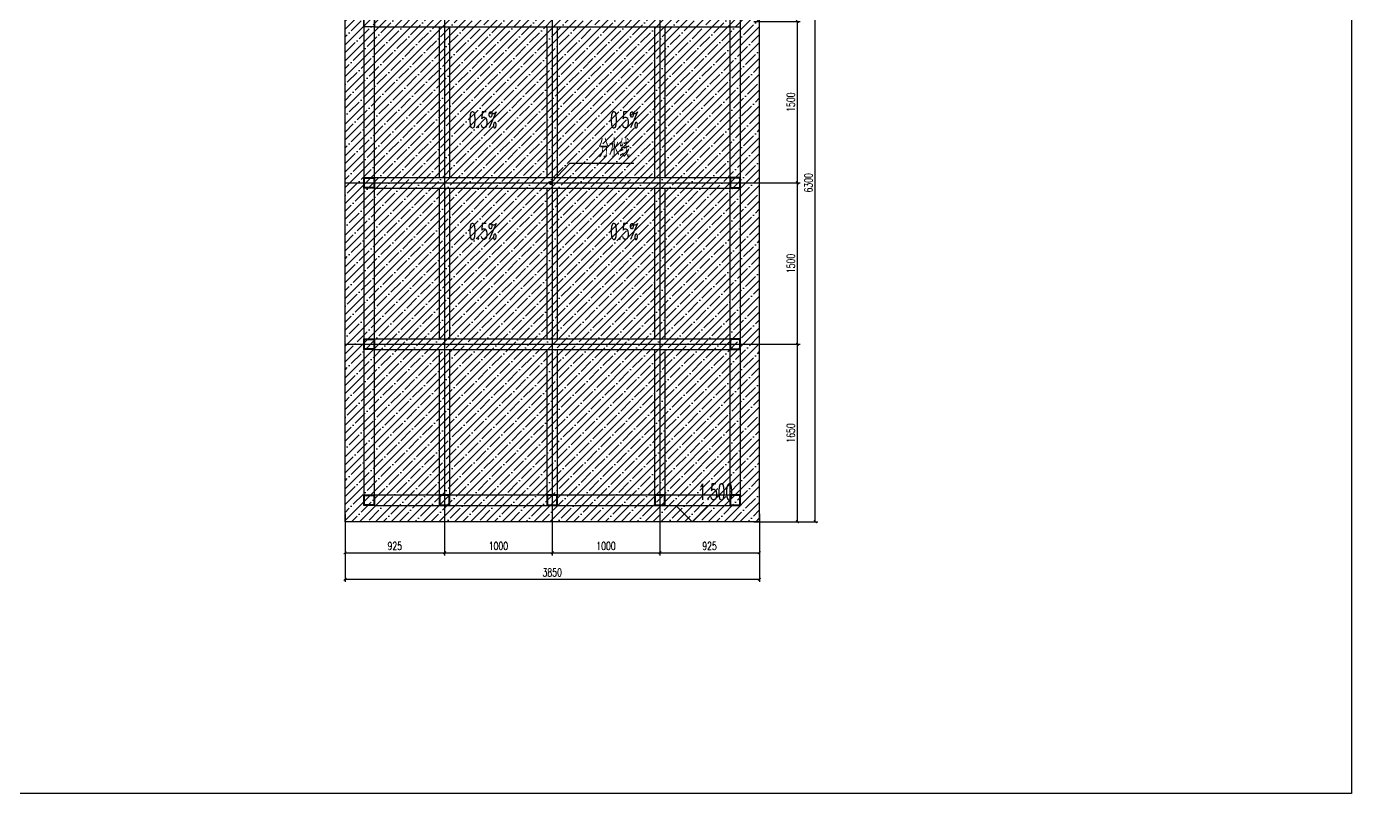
# Model space of a CAD drawing. Extents: x 48729 to 74281, y 13972 to 26858.
# Drawn here: x 61969 to 74281, y 13972 to 21101 of the extents above; entities that cross this region are included whole.
import ezdxf

# ---------------------------------------------------------------- set-up
doc = ezdxf.new("R2010")
doc.units = 0
doc.header["$LTSCALE"] = 1000
doc.header["$MEASUREMENT"] = 0
for name, color, linetype in [('DIM_ELEV', 3, 'Continuous'), ('DIM_LEAD', 3, 'Continuous'), ('DIM_SYMB', 3, 'Continuous'), ('PUB_DIM', 3, 'Continuous'), ('PUB_TEXT', 7, 'Continuous'), ('RAIL', 163, 'Continuous'), ('S水', 5, 'Continuous'), ('WINDOW', 4, 'Continuous'), ('玻璃幕墙填充', 250, 'Continuous'), ('钢材', 2, 'Continuous')]:
    doc.layers.add(name, color=color, linetype=linetype)
doc.styles.add('_TCH_DIM', font='SIMPLEX.shx', dxfattribs={"width": 0.8, "bigfont": 'GBCBIG.shx'})
doc.styles.add('_TCH_DIM_T3', font='SIMPLEX.shx', dxfattribs={"width": 0.705882, "bigfont": 'GBCBIG.shx'})
doc.dimstyles.new('_TCH_ARCH&&25', dxfattribs={"dimtxt": 74.375, "dimasz": 25, "dimexe": 25, "dimexo": 75, "dimgap": 25, "dimtad": 1, "dimdec": 0, "dimzin": 0, "dimdsep": 46, "dimtxsty": '_TCH_DIM_T3', "dimblk": 'ARCHTICK', "dimcen": 0.09, "dimclrt": 7, "dimazin": 2, "dimtfac": 1, "dimtdec": 0, "dimtix": 1, "dimtmove": 2, "dimatfit": 3, "dimfxl": 0, "dimtolj": 1, "dimtzin": 0, "dimarcsym": 0})

# ---------------------------------------------------------------- blocks, each defined once
blk = doc.blocks.new('_ArchTick')
at = {"color": 0, "linetype": 'ByBlock', "const_width": 0.4}
blk.add_lwpolyline([(-0.5, -0.5), (0.5, 0.5)], dxfattribs=at)
blk = doc.blocks.new('*D41')
at = {"layer": 'Defpoints', "color": 0, "linetype": 'ByBlock', "transparency": 16777216}
for p in [(64929, 16648), (68779, 16648), (68779, 15964)]:
    blk.add_point(p, dxfattribs=at)
at = {"layer": 'PUB_DIM', "color": 0, "linetype": 'ByBlock', "lineweight": -2, "transparency": 16777216}
for p, q in [((64929, 16573), (64929, 15939)), ((68779, 16573), (68779, 15939)), ((64929, 15964), (68779, 15964))]:
    blk.add_line(p, q, dxfattribs=at)
at = {"layer": 'PUB_DIM', "color": 0, "linetype": 'ByBlock', "lineweight": -2, "transparency": 16777216, "xscale": 25, "yscale": 25, "zscale": 25, "rotation": 180}
blk.add_blockref('_ArchTick', (64929, 15964), dxfattribs=at)
at = {"layer": 'PUB_DIM', "color": 0, "linetype": 'ByBlock', "lineweight": -2, "transparency": 16777216, "xscale": 25, "yscale": 25, "zscale": 25}
blk.add_blockref('_ArchTick', (68779, 15964), dxfattribs=at)
at = {"layer": 'PUB_DIM', "color": 7, "linetype": 'ByBlock', "transparency": 16777216, "insert": (66854, 16027), "char_height": 74.4, "attachment_point": 5, "style": '_TCH_DIM_T3'}
blk.add_mtext('\\A1;3850', dxfattribs=at)
blk = doc.blocks.new('*D42')
at = {"layer": 'Defpoints', "color": 0, "linetype": 'ByBlock', "transparency": 16777216}
for p in [(64929, 16648), (65854, 16648), (65854, 16210)]:
    blk.add_point(p, dxfattribs=at)
at = {"layer": 'PUB_DIM', "color": 0, "linetype": 'ByBlock', "lineweight": -2, "transparency": 16777216}
for p, q in [((64929, 16573), (64929, 16185)), ((65854, 16573), (65854, 16185)), ((64929, 16210), (65854, 16210))]:
    blk.add_line(p, q, dxfattribs=at)
at = {"layer": 'PUB_DIM', "color": 0, "linetype": 'ByBlock', "lineweight": -2, "transparency": 16777216, "xscale": 25, "yscale": 25, "zscale": 25, "rotation": 180}
blk.add_blockref('_ArchTick', (64929, 16210), dxfattribs=at)
at = {"layer": 'PUB_DIM', "color": 0, "linetype": 'ByBlock', "lineweight": -2, "transparency": 16777216, "xscale": 25, "yscale": 25, "zscale": 25}
blk.add_blockref('_ArchTick', (65854, 16210), dxfattribs=at)
at = {"layer": 'PUB_DIM', "color": 7, "linetype": 'ByBlock', "transparency": 16777216, "insert": (65391, 16273), "char_height": 74.4, "attachment_point": 5, "style": '_TCH_DIM_T3'}
blk.add_mtext('\\A1;925', dxfattribs=at)
blk = doc.blocks.new('*D43')
at = {"layer": 'Defpoints', "color": 0, "linetype": 'ByBlock', "transparency": 16777216}
for p in [(65854, 16648), (66854, 16648), (66854, 16210)]:
    blk.add_point(p, dxfattribs=at)
at = {"layer": 'PUB_DIM', "color": 0, "linetype": 'ByBlock', "lineweight": -2, "transparency": 16777216}
for p, q in [((65854, 16573), (65854, 16185)), ((66854, 16573), (66854, 16185)), ((65854, 16210), (66854, 16210))]:
    blk.add_line(p, q, dxfattribs=at)
at = {"layer": 'PUB_DIM', "color": 0, "linetype": 'ByBlock', "lineweight": -2, "transparency": 16777216, "xscale": 25, "yscale": 25, "zscale": 25, "rotation": 180}
blk.add_blockref('_ArchTick', (65854, 16210), dxfattribs=at)
at = {"layer": 'PUB_DIM', "color": 0, "linetype": 'ByBlock', "lineweight": -2, "transparency": 16777216, "xscale": 25, "yscale": 25, "zscale": 25}
blk.add_blockref('_ArchTick', (66854, 16210), dxfattribs=at)
at = {"layer": 'PUB_DIM', "color": 7, "linetype": 'ByBlock', "transparency": 16777216, "insert": (66354, 16273), "char_height": 74.4, "attachment_point": 5, "style": '_TCH_DIM_T3'}
blk.add_mtext('\\A1;1000', dxfattribs=at)
blk = doc.blocks.new('*D44')
at = {"layer": 'Defpoints', "color": 0, "linetype": 'ByBlock', "transparency": 16777216}
for p in [(66854, 16648), (67854, 16648), (67854, 16210)]:
    blk.add_point(p, dxfattribs=at)
at = {"layer": 'PUB_DIM', "color": 0, "linetype": 'ByBlock', "lineweight": -2, "transparency": 16777216}
for p, q in [((66854, 16573), (66854, 16185)), ((67854, 16573), (67854, 16185)), ((66854, 16210), (67854, 16210))]:
    blk.add_line(p, q, dxfattribs=at)
at = {"layer": 'PUB_DIM', "color": 0, "linetype": 'ByBlock', "lineweight": -2, "transparency": 16777216, "xscale": 25, "yscale": 25, "zscale": 25, "rotation": 180}
blk.add_blockref('_ArchTick', (66854, 16210), dxfattribs=at)
at = {"layer": 'PUB_DIM', "color": 0, "linetype": 'ByBlock', "lineweight": -2, "transparency": 16777216, "xscale": 25, "yscale": 25, "zscale": 25}
blk.add_blockref('_ArchTick', (67854, 16210), dxfattribs=at)
at = {"layer": 'PUB_DIM', "color": 7, "linetype": 'ByBlock', "transparency": 16777216, "insert": (67354, 16273), "char_height": 74.4, "attachment_point": 5, "style": '_TCH_DIM_T3'}
blk.add_mtext('\\A1;1000', dxfattribs=at)
blk = doc.blocks.new('*D45')
at = {"layer": 'Defpoints', "color": 0, "linetype": 'ByBlock', "transparency": 16777216}
for p in [(67854, 16648), (68779, 16648), (68779, 16210)]:
    blk.add_point(p, dxfattribs=at)
at = {"layer": 'PUB_DIM', "color": 0, "linetype": 'ByBlock', "lineweight": -2, "transparency": 16777216}
for p, q in [((67854, 16573), (67854, 16185)), ((68779, 16573), (68779, 16185)), ((67854, 16210), (68779, 16210))]:
    blk.add_line(p, q, dxfattribs=at)
at = {"layer": 'PUB_DIM', "color": 0, "linetype": 'ByBlock', "lineweight": -2, "transparency": 16777216, "xscale": 25, "yscale": 25, "zscale": 25, "rotation": 180}
blk.add_blockref('_ArchTick', (67854, 16210), dxfattribs=at)
at = {"layer": 'PUB_DIM', "color": 0, "linetype": 'ByBlock', "lineweight": -2, "transparency": 16777216, "xscale": 25, "yscale": 25, "zscale": 25}
blk.add_blockref('_ArchTick', (68779, 16210), dxfattribs=at)
at = {"layer": 'PUB_DIM', "color": 7, "linetype": 'ByBlock', "transparency": 16777216, "insert": (68316, 16273), "char_height": 74.4, "attachment_point": 5, "style": '_TCH_DIM_T3'}
blk.add_mtext('\\A1;925', dxfattribs=at)
blk = doc.blocks.new('*D46')
at = {"layer": 'Defpoints', "color": 0, "linetype": 'ByBlock', "transparency": 16777216}
for p in [(68654, 22798), (69298, 22798), (68654, 16498)]:
    blk.add_point(p, dxfattribs=at)
at = {"layer": 'PUB_DIM', "color": 0, "linetype": 'ByBlock', "lineweight": -2, "transparency": 16777216}
for p, q in [((68729, 22798), (69323, 22798)), ((69298, 16498), (69298, 22798)), ((68729, 16498), (69323, 16498))]:
    blk.add_line(p, q, dxfattribs=at)
at = {"layer": 'PUB_DIM', "color": 0, "linetype": 'ByBlock', "lineweight": -2, "transparency": 16777216, "xscale": 25, "yscale": 25, "zscale": 25}
for p, rotation in [((69298, 22798), 90), ((69298, 16498), 270)]:
    blk.add_blockref('_ArchTick', p, dxfattribs=dict(at, rotation=rotation))
at = {"layer": 'PUB_DIM', "color": 7, "linetype": 'ByBlock', "transparency": 16777216, "insert": (69235, 19648), "char_height": 74.4, "attachment_point": 5, "rotation": 90, "style": '_TCH_DIM_T3'}
blk.add_mtext('\\A1;6300', dxfattribs=at)
blk = doc.blocks.new('*D48')
at = {"layer": 'Defpoints', "color": 0, "linetype": 'ByBlock', "transparency": 16777216}
for p in [(68654, 21148), (69133, 21148), (68654, 19648)]:
    blk.add_point(p, dxfattribs=at)
at = {"layer": 'PUB_DIM', "color": 0, "linetype": 'ByBlock', "lineweight": -2, "transparency": 16777216}
for p, q in [((68729, 21148), (69158, 21148)), ((69133, 19648), (69133, 21148)), ((68729, 19648), (69158, 19648))]:
    blk.add_line(p, q, dxfattribs=at)
at = {"layer": 'PUB_DIM', "color": 0, "linetype": 'ByBlock', "lineweight": -2, "transparency": 16777216, "xscale": 25, "yscale": 25, "zscale": 25}
for p, rotation in [((69133, 21148), 90), ((69133, 19648), 270)]:
    blk.add_blockref('_ArchTick', p, dxfattribs=dict(at, rotation=rotation))
at = {"layer": 'PUB_DIM', "color": 7, "linetype": 'ByBlock', "transparency": 16777216, "insert": (69071, 20398), "char_height": 74.4, "attachment_point": 5, "rotation": 90, "style": '_TCH_DIM_T3'}
blk.add_mtext('\\A1;1500', dxfattribs=at)
blk = doc.blocks.new('*D49')
at = {"layer": 'Defpoints', "color": 0, "linetype": 'ByBlock', "transparency": 16777216}
for p in [(68654, 19648), (69133, 19648), (68654, 18148)]:
    blk.add_point(p, dxfattribs=at)
at = {"layer": 'PUB_DIM', "color": 0, "linetype": 'ByBlock', "lineweight": -2, "transparency": 16777216}
for p, q in [((68729, 19648), (69158, 19648)), ((69133, 18148), (69133, 19648)), ((68729, 18148), (69158, 18148))]:
    blk.add_line(p, q, dxfattribs=at)
at = {"layer": 'PUB_DIM', "color": 0, "linetype": 'ByBlock', "lineweight": -2, "transparency": 16777216, "xscale": 25, "yscale": 25, "zscale": 25}
for p, rotation in [((69133, 19648), 90), ((69133, 18148), 270)]:
    blk.add_blockref('_ArchTick', p, dxfattribs=dict(at, rotation=rotation))
at = {"layer": 'PUB_DIM', "color": 7, "linetype": 'ByBlock', "transparency": 16777216, "insert": (69071, 18898), "char_height": 74.4, "attachment_point": 5, "rotation": 90, "style": '_TCH_DIM_T3'}
blk.add_mtext('\\A1;1500', dxfattribs=at)
blk = doc.blocks.new('*D50')
at = {"layer": 'Defpoints', "color": 0, "linetype": 'ByBlock', "transparency": 16777216}
for p in [(68654, 18148), (69133, 18148), (68654, 16498)]:
    blk.add_point(p, dxfattribs=at)
at = {"layer": 'PUB_DIM', "color": 0, "linetype": 'ByBlock', "lineweight": -2, "transparency": 16777216}
for p, q in [((68729, 18148), (69158, 18148)), ((69133, 16498), (69133, 18148)), ((68729, 16498), (69158, 16498))]:
    blk.add_line(p, q, dxfattribs=at)
at = {"layer": 'PUB_DIM', "color": 0, "linetype": 'ByBlock', "lineweight": -2, "transparency": 16777216, "xscale": 25, "yscale": 25, "zscale": 25}
for p, rotation in [((69133, 18148), 90), ((69133, 16498), 270)]:
    blk.add_blockref('_ArchTick', p, dxfattribs=dict(at, rotation=rotation))
at = {"layer": 'PUB_DIM', "color": 7, "linetype": 'ByBlock', "transparency": 16777216, "insert": (69071, 17323), "char_height": 74.4, "attachment_point": 5, "rotation": 90, "style": '_TCH_DIM_T3'}
blk.add_mtext('\\A1;1650', dxfattribs=at)

msp = doc.modelspace()

# ---------------------------------------------------------------- hatches: boundary and pattern name
at = {"layer": '玻璃幕墙填充'}
h = msp.add_hatch(dxfattribs=at)
h.set_pattern_fill('ANSI35', color=256, scale=416.666667, style=0)
h.set_pattern_definition([(45, (-4096355.68, -786752.81), (-73.6569564, 73.6569564), []), (45, (-4096282.03, -786752.81), (-73.6569564, 73.6569564), [130.2083333, -26.0416667, 0, -26.0416667])])
h.paths.add_polyline_path([(64928.6, 22798.2), (68778.6, 22798.2), (68778.6, 16498.2), (64928.6, 16498.2)])

# ---------------------------------------------------------------- linework, layer by layer
msp.add_lwpolyline([(48729, 26858.3), (74281.3, 26858.3), (74281.3, 13972.4), (48729, 13972.4)], close=True)
at = {"layer": 'DIM_ELEV', "linetype": 'ByBlock'}
for p, q in [((68153.9, 16498.2), (68003.9, 16648.2)), ((68003.9, 16648.2), (68546.3, 16648.2)), ((68153.9, 16498.2), (68303.9, 16648.2))]:
    msp.add_line(p, q, dxfattribs=at)
at = {"layer": 'DIM_LEAD'}
for p, q in [((66843.7, 19646.9), (67019, 19831.4)), ((67019, 19831.4), (67613.5, 19831.4))]:
    msp.add_line(p, q, dxfattribs=at)
at = {"layer": 'DIM_LEAD', "const_width": 20}
msp.add_lwpolyline([(66836.8, 19639.6, 1), (66850.6, 19654.1, 1)], format="xyb", close=True, dxfattribs=at)
at = {"layer": 'DIM_SYMB'}
for points in [[(66213.2, 20360.5, 0, 0, 0), (66213.2, 20785.5, 40, 0, 0), (66213.2, 20935.5, 0, 0, 0)], [(67527.3, 20360.5, 0, 0, 0), (67527.3, 20785.5, 40, 0, 0), (67527.3, 20935.5, 0, 0, 0)], [(66213.2, 19070, 0, 0, 0), (66213.2, 18645, 40, 0, 0), (66213.2, 18495, 0, 0, 0)], [(67527.3, 19070, 0, 0, 0), (67527.3, 18645, 40, 0, 0), (67527.3, 18495, 0, 0, 0)]]:
    msp.add_lwpolyline(points, format="xyseb", dxfattribs=at)
at = {"layer": 'RAIL', "linetype": 'ByBlock', "ltscale": 5}
for p, q in [((65103.6, 22548.2), (65103.6, 16748.2)), ((65203.6, 16748.2), (65203.6, 22548.2)), ((68503.6, 22548.2), (68503.6, 16748.2)), ((68603.6, 16748.2), (68603.6, 22548.2)), ((65203.6, 21098.2), (68503.6, 21098.2)), ((65803.6, 21098.2), (65803.6, 19698.2)), ((65903.6, 19698.2), (65903.6, 21098.2)), ((66803.6, 21098.2), (66803.6, 19698.2)), ((66903.6, 19698.2), (66903.6, 21098.2)), ((67803.6, 21098.2), (67803.6, 19698.2)), ((67903.6, 19698.2), (67903.6, 21098.2)), ((65203.6, 19698.2), (68503.6, 19698.2)), ((65203.6, 19598.2), (68503.6, 19598.2)), ((65803.6, 19598.2), (65803.6, 18198.2)), ((65903.6, 18198.2), (65903.6, 19598.2)), ((66803.6, 19598.2), (66803.6, 18198.2)), ((66903.6, 18198.2), (66903.6, 19598.2)), ((67803.6, 19598.2), (67803.6, 18198.2)), ((67903.6, 18198.2), (67903.6, 19598.2)), ((65203.6, 18198.2), (68503.6, 18198.2)), ((65203.6, 18098.2), (68503.6, 18098.2)), ((65803.6, 18098.2), (65803.6, 16748.2)), ((65903.6, 16748.2), (65903.6, 18098.2)), ((66803.6, 18098.2), (66803.6, 16748.2)), ((66903.6, 16748.2), (66903.6, 18098.2)), ((67803.6, 18098.2), (67803.6, 16748.2)), ((67903.6, 16748.2), (67903.6, 18098.2)), ((65203.6, 16748.2), (68503.6, 16748.2)), ((65203.6, 16648.2), (68503.6, 16648.2))]:
    msp.add_line(p, q, dxfattribs=at)
at = {"layer": 'S水', "ltscale": 5}
for p, q in [((65853.6, 22798.2), (65853.6, 16498.2)), ((66853.6, 22798.2), (66853.6, 16498.2)), ((67853.6, 22798.2), (67853.6, 16498.2)), ((64928.6, 19648.2), (68778.6, 19648.2)), ((64928.6, 18148.2), (68778.6, 18148.2))]:
    msp.add_line(p, q, dxfattribs=at)
at = {"layer": 'WINDOW', "ltscale": 5}
msp.add_lwpolyline([(64928.6, 22798.2), (68778.6, 22798.2), (68778.6, 16498.2), (64928.6, 16498.2)], close=True, dxfattribs=at)
at = {"layer": '钢材'}
for points in [[(65203.6, 21098.2), (65103.6, 21098.2), (65103.6, 21198.2), (65203.6, 21198.2)], [(68503.6, 21098.2), (68603.6, 21098.2), (68603.6, 21198.2), (68503.6, 21198.2)], [(65203.6, 19598.2), (65103.6, 19598.2), (65103.6, 19698.2), (65203.6, 19698.2)], [(65197.6, 19604.2), (65109.6, 19604.2), (65109.6, 19692.2), (65197.6, 19692.2)], [(68503.6, 19598.2), (68603.6, 19598.2), (68603.6, 19698.2), (68503.6, 19698.2)], [(68509.6, 19604.2), (68597.6, 19604.2), (68597.6, 19692.2), (68509.6, 19692.2)], [(65203.6, 18098.2), (65103.6, 18098.2), (65103.6, 18198.2), (65203.6, 18198.2)], [(65197.6, 18104.2), (65109.6, 18104.2), (65109.6, 18192.2), (65197.6, 18192.2)], [(68503.6, 18098.2), (68603.6, 18098.2), (68603.6, 18198.2), (68503.6, 18198.2)], [(68509.6, 18104.2), (68597.6, 18104.2), (68597.6, 18192.2), (68509.6, 18192.2)], [(65203.6, 16648.2), (65103.6, 16648.2), (65103.6, 16748.2), (65203.6, 16748.2)], [(65803.6, 16648.2), (65903.6, 16648.2), (65903.6, 16748.2), (65803.6, 16748.2)], [(66803.6, 16648.2), (66903.6, 16648.2), (66903.6, 16748.2), (66803.6, 16748.2)], [(67803.6, 16648.2), (67903.6, 16648.2), (67903.6, 16748.2), (67803.6, 16748.2)], [(68503.6, 16648.2), (68603.6, 16648.2), (68603.6, 16748.2), (68503.6, 16748.2)], [(65197.6, 16654.2), (65109.6, 16654.2), (65109.6, 16742.2), (65197.6, 16742.2)], [(65809.6, 16654.2), (65897.6, 16654.2), (65897.6, 16742.2), (65809.6, 16742.2)], [(66809.6, 16654.2), (66897.6, 16654.2), (66897.6, 16742.2), (66809.6, 16742.2)], [(67809.6, 16654.2), (67897.6, 16654.2), (67897.6, 16742.2), (67809.6, 16742.2)], [(68509.6, 16654.2), (68597.6, 16654.2), (68597.6, 16742.2), (68509.6, 16742.2)]]:
    msp.add_lwpolyline(points, close=True, dxfattribs=at)

# ---------------------------------------------------------------- texts
at = {"layer": 'PUB_TEXT', "style": '_TCH_DIM'}
for s, height, width, p in [('0.5%', 148.75, 0.564706, (66077.2, 20159.2)), ('0.5%', 148.75, 0.564706, (67391.3, 20159.2)), ('分水线', 168.79, 0.8, (67283.9, 19883.9)), ('0.5%', 148.75, 0.564706, (66077.2, 19122.5)), ('0.5%', 148.75, 0.564706, (67391.3, 19122.5))]:
    msp.add_text(s, height=height, dxfattribs=dict(at, width=width)).set_placement(p)
at = {"layer": 'PUB_TEXT', "linetype": 'ByBlock', "style": '_TCH_DIM', "width": 0.564706}
msp.add_text('1.500', height=148.75, dxfattribs=at).set_placement((68211.3, 16700.7))

# ---------------------------------------------------------------- dimensions: what is measured, and where the dimension line sits
at = {"layer": 'PUB_DIM', "linetype": 'ByBlock'}
for p1, p2, distance, picture, middle in [((68653.6, 16498.2), (68653.6, 22798.2), -644, '*D46', (69235.4, 19648.2)), ((68653.6, 19648.2), (68653.6, 21148.2), -479.5, '*D48', (69071, 20398.2)), ((68653.6, 18148.2), (68653.6, 19648.2), -479.5, '*D49', (69071, 18898.2)), ((68653.6, 16498.2), (68653.6, 18148.2), -479.5, '*D50', (69071, 17323.2)), ((64928.6, 16648.2), (68778.6, 16648.2), -683.9, '*D41', (66853.6, 16026.5)), ((64928.6, 16648.2), (65853.6, 16648.2), -437.9, '*D42', (65391.1, 16272.5)), ((65853.6, 16648.2), (66853.6, 16648.2), -437.9, '*D43', (66353.6, 16272.5)), ((66853.6, 16648.2), (67853.6, 16648.2), -437.9, '*D44', (67353.6, 16272.5)), ((67853.6, 16648.2), (68778.6, 16648.2), -437.9, '*D45', (68316.1, 16272.5))]:
    dim = msp.add_aligned_dim(p1=p1, p2=p2, distance=distance, dimstyle='_TCH_ARCH&&25', dxfattribs=at)
    dim.commit()
    dim.dimension.update_dxf_attribs({"geometry": picture, "text_midpoint": middle})

doc.saveas('drawing.dxf')
